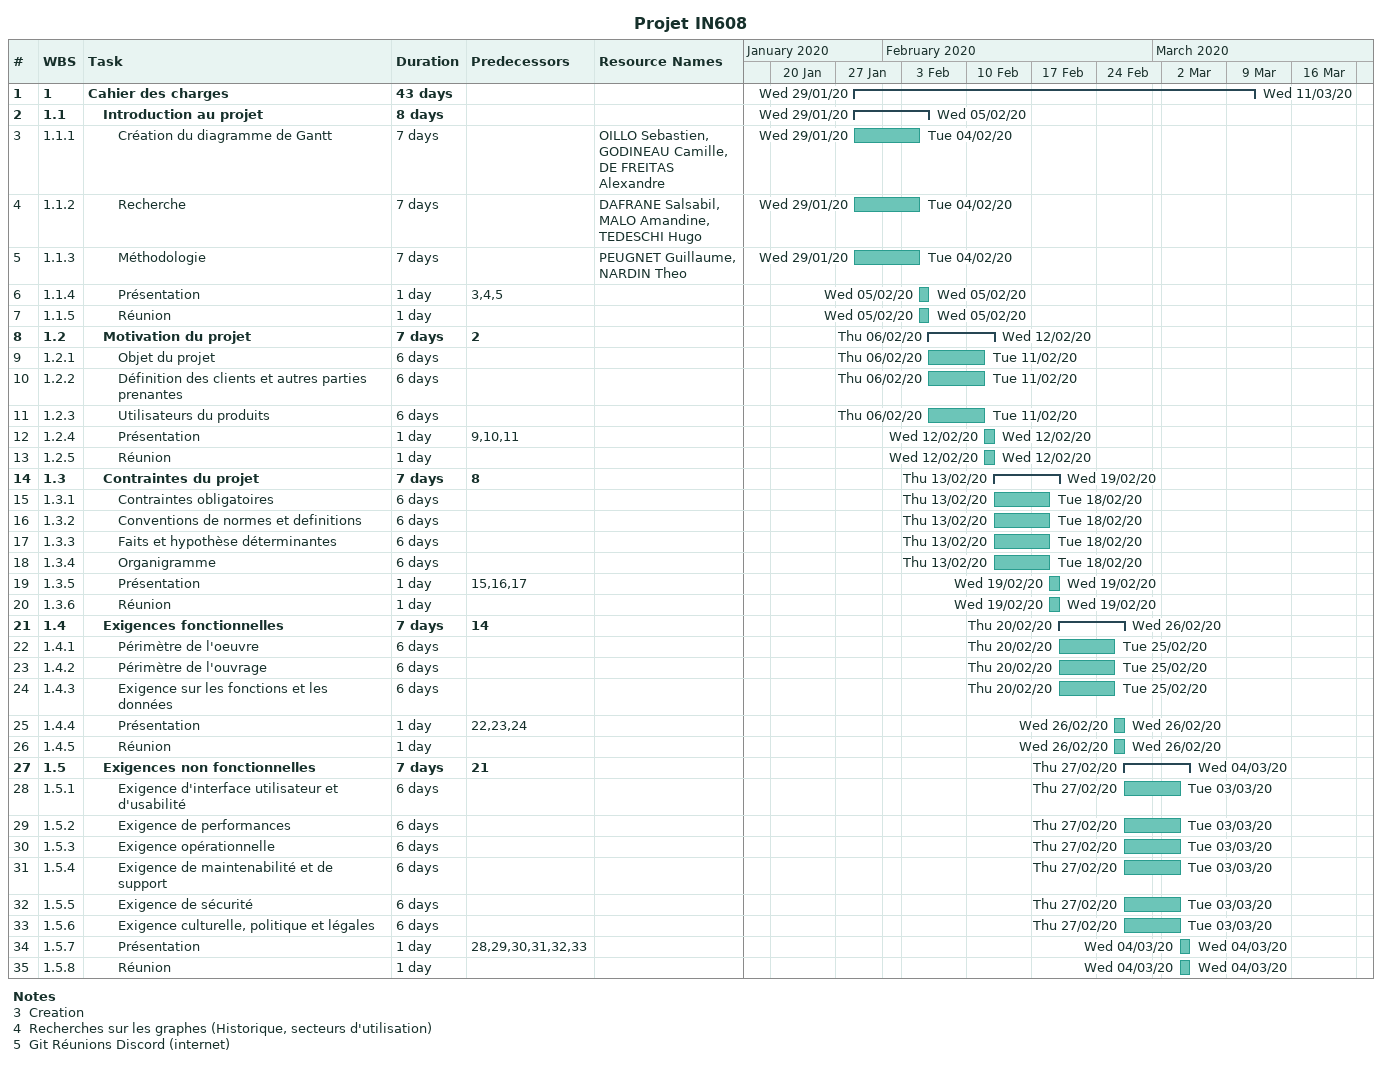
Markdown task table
Projet IN608

| ID | WBS | Task | Duration | Start | Finish | Predecessors | Resources |
|---|---|---|---|---|---|---|---|
| 1 | 1 | **Cahier des charges** | 43d | 2020-01-29 | 2020-03-11 |  |  |
| 2 | 1.1 | **Introduction au projet** | 8d | 2020-01-29 | 2020-02-05 |  |  |
| 3 | 1.1.1 | Création du diagramme de Gantt | 7d | 2020-01-29 | 2020-02-04 |  | OILLO Sebastien, GODINEAU Camille, DE FREITAS Alexandre |
| 4 | 1.1.2 | Recherche | 7d | 2020-01-29 | 2020-02-04 |  | DAFRANE Salsabil, MALO Amandine, TEDESCHI Hugo |
| 5 | 1.1.3 | Méthodologie | 7d | 2020-01-29 | 2020-02-04 |  | PEUGNET Guillaume, NARDIN Theo |
| 6 | 1.1.4 | Présentation | 1d | 2020-02-05 | 2020-02-05 | 3, 4, 5 |  |
| 7 | 1.1.5 | Réunion | 1d | 2020-02-05 | 2020-02-05 |  |  |
| 8 | 1.2 | **Motivation du projet** | 7d | 2020-02-06 | 2020-02-12 | 2 |  |
| 9 | 1.2.1 | Objet du projet | 6d | 2020-02-06 | 2020-02-11 |  |  |
| 10 | 1.2.2 | Définition des clients et autres parties prenantes | 6d | 2020-02-06 | 2020-02-11 |  |  |
| 11 | 1.2.3 | Utilisateurs du produits | 6d | 2020-02-06 | 2020-02-11 |  |  |
| 12 | 1.2.4 | Présentation | 1d | 2020-02-12 | 2020-02-12 | 9, 10, 11 |  |
| 13 | 1.2.5 | Réunion | 1d | 2020-02-12 | 2020-02-12 |  |  |
| 14 | 1.3 | **Contraintes du projet** | 7d | 2020-02-13 | 2020-02-19 | 8 |  |
| 15 | 1.3.1 | Contraintes obligatoires | 6d | 2020-02-13 | 2020-02-18 |  |  |
| 16 | 1.3.2 | Conventions de normes et definitions | 6d | 2020-02-13 | 2020-02-18 |  |  |
| 17 | 1.3.3 | Faits et hypothèse déterminantes | 6d | 2020-02-13 | 2020-02-18 |  |  |
| 18 | 1.3.4 | Organigramme | 6d | 2020-02-13 | 2020-02-18 |  |  |
| 19 | 1.3.5 | Présentation | 1d | 2020-02-19 | 2020-02-19 | 15, 16, 17 |  |
| 20 | 1.3.6 | Réunion | 1d | 2020-02-19 | 2020-02-19 |  |  |
| 21 | 1.4 | **Exigences fonctionnelles** | 7d | 2020-02-20 | 2020-02-26 | 14 |  |
| 22 | 1.4.1 | Périmètre de l'oeuvre | 6d | 2020-02-20 | 2020-02-25 |  |  |
| 23 | 1.4.2 | Périmètre de l'ouvrage | 6d | 2020-02-20 | 2020-02-25 |  |  |
| 24 | 1.4.3 | Exigence sur les fonctions et les données | 6d | 2020-02-20 | 2020-02-25 |  |  |
| 25 | 1.4.4 | Présentation | 1d | 2020-02-26 | 2020-02-26 | 22, 23, 24 |  |
| 26 | 1.4.5 | Réunion | 1d | 2020-02-26 | 2020-02-26 |  |  |
| 27 | 1.5 | **Exigences non fonctionnelles** | 7d | 2020-02-27 | 2020-03-04 | 21 |  |
| 28 | 1.5.1 | Exigence d'interface utilisateur et d'usabilité | 6d | 2020-02-27 | 2020-03-03 |  |  |
| 29 | 1.5.2 | Exigence de performances | 6d | 2020-02-27 | 2020-03-03 |  |  |
| 30 | 1.5.3 | Exigence opérationnelle | 6d | 2020-02-27 | 2020-03-03 |  |  |
| 31 | 1.5.4 | Exigence de maintenabilité et de support | 6d | 2020-02-27 | 2020-03-03 |  |  |
| 32 | 1.5.5 | Exigence de sécurité | 6d | 2020-02-27 | 2020-03-03 |  |  |
| 33 | 1.5.6 | Exigence culturelle, politique et légales | 6d | 2020-02-27 | 2020-03-03 |  |  |
| 34 | 1.5.7 | Présentation | 1d | 2020-03-04 | 2020-03-04 | 28, 29, 30, 31, 32, 33 |  |
| 35 | 1.5.8 | Réunion | 1d | 2020-03-04 | 2020-03-04 |  |  |

Notes
- 3: Creation
- 4: Recherches sur les graphes (Historique, secteurs d'utilisation)
- 5: Git Réunions Discord (internet)
